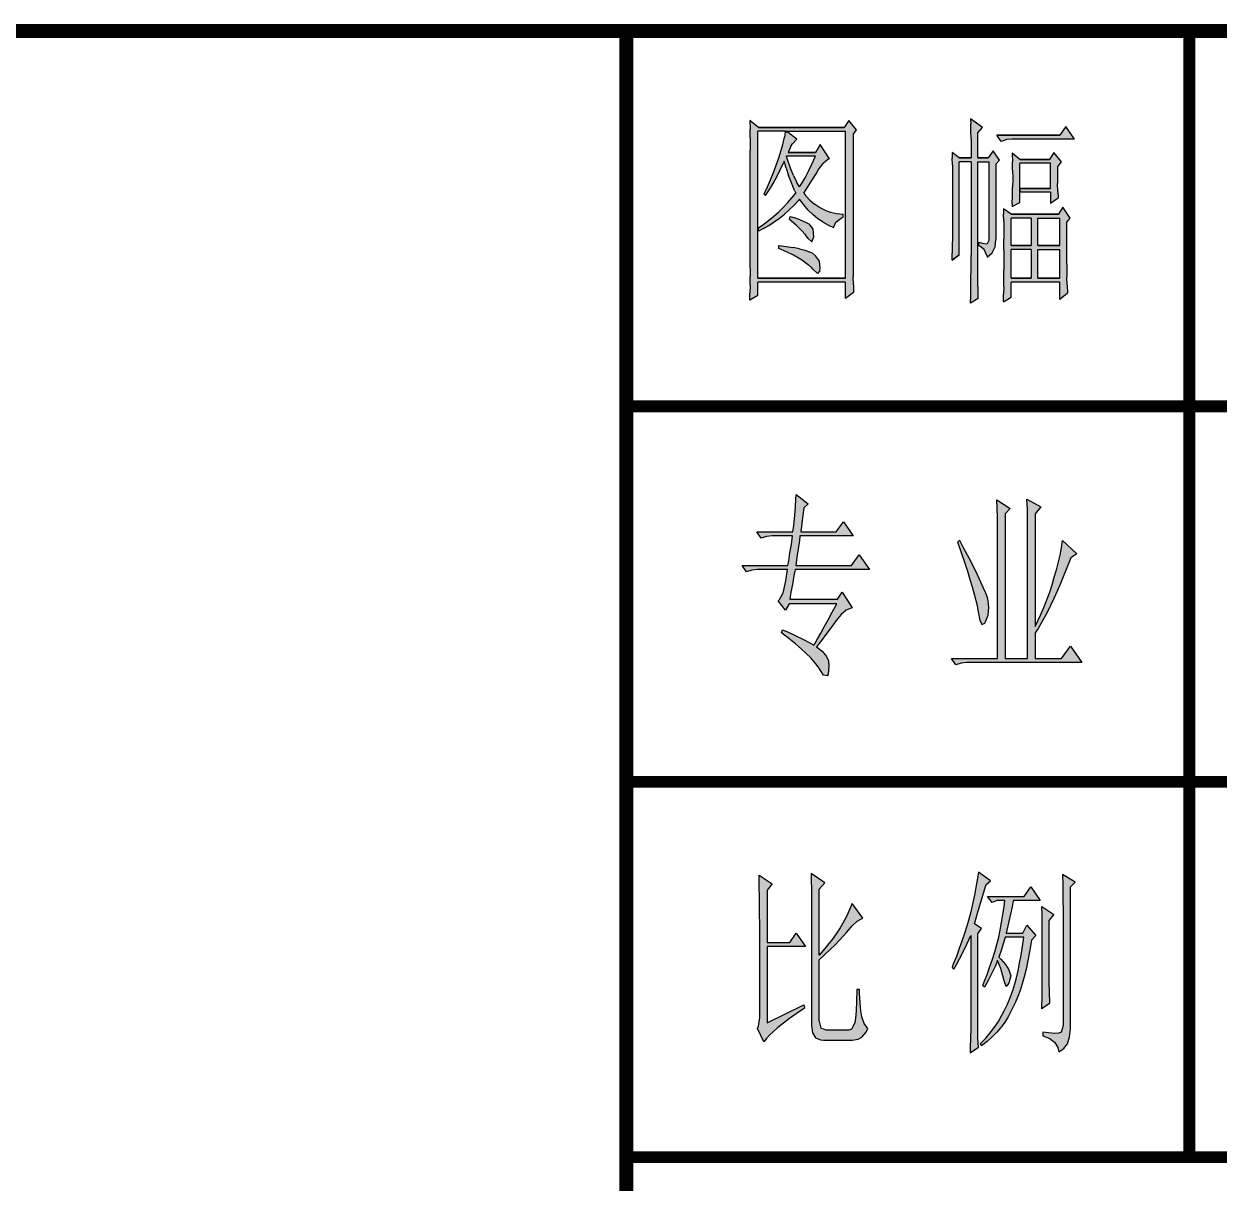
# Model space of a CAD drawing. Extents: x -324794 to 323108, y -93981 to -30906.
# Drawn here: x -239439 to -237528, y -92673 to -90820 of the extents above; entities that cross this region are included whole.
import ezdxf

# ---------------------------------------------------------------- set-up
doc = ezdxf.new("R2010")
doc.units = 0
doc.layers.get('0').update_dxf_attribs({"linetype": 'CONTINUOUS'})
doc.layers.add('1', color=7, linetype='CONTINUOUS')

msp = doc.modelspace()

# ---------------------------------------------------------------- hatches: boundary and pattern name
at = {"layer": '1'}
h = msp.add_hatch(color=2, dxfattribs=at)
h.paths.add_polyline_path([(-238112.9, -90996.7), (-238107.7, -90989.2), (-238119.9, -90974.2), (-238126.9, -90985.4), (-238264.1, -90985.4), (-238278.1, -90974.2), (-238277.7, -90988.5), (-238277.4, -91002.1), (-238277.2, -91014.8), (-238277.2, -91021.7), (-238277.2, -91210.4), (-238277.3, -91224), (-238277.5, -91237.4), (-238277.8, -91250.6), (-238278.1, -91261.6), (-238265, -91254.2), (-238265, -91232.9), (-238125.1, -91232.9), (-238125.1, -91259.2), (-238112.1, -91249.2), (-238112.5, -91236.9), (-238112.8, -91223.7), (-238112.9, -91209.7), (-238112.9, -91204.2)])
h.paths.add_polyline_path([(-238265, -90991.7), (-238221.3, -90991.7), (-238125.1, -90991.7), (-238125.1, -91226.7), (-238265, -91226.7), (-238265, -91151.7)], flags=16)
h.paths.add_polyline_path([(-238257.4, -91141.3), (-238248.2, -91134.4), (-238239.6, -91127.4), (-238231.5, -91120.2), (-238224, -91113), (-238217, -91105.6), (-238210.6, -91098), (-238204.7, -91090.4), (-238206.6, -91086.3), (-238211.6, -91074.3), (-238216.1, -91062.5), (-238219.9, -91050.7), (-238223.1, -91039.2), (-238224.2, -91042), (-238229.4, -91053.5), (-238234.9, -91064.5), (-238240.6, -91074.9), (-238246.5, -91084.8), (-238252.8, -91094.2), (-238255.4, -91091.7), (-238255.3, -91091.5), (-238249.9, -91080.4), (-238244.8, -91069.1), (-238240.1, -91057.7), (-238235.8, -91046), (-238231.7, -91034.2), (-238229.6, -91027.4), (-238225.3, -91013), (-238222.6, -91001), (-238221.4, -90992.4), (-238218.5, -90992.4), (-238203, -91004.2), (-238209.9, -91011.7), (-238211.8, -91014.5), (-238216.9, -91025.4), (-238173.2, -91025.4), (-238165.4, -91012.9), (-238150.5, -91035.5), (-238153.4, -91036.8), (-238161, -91043.1), (-238168, -91052.9), (-238171.8, -91059.5), (-238177.6, -91068.7), (-238184.1, -91079), (-238191.6, -91090.4), (-238188.3, -91094.8), (-238181.8, -91102), (-238174.6, -91108.3), (-238166.8, -91113.5), (-238158.3, -91117.7), (-238149, -91120.9), (-238139.2, -91123), (-238128.6, -91124.2), (-238128.6, -91129.2), (-238132.1, -91130.6), (-238140.5, -91136.8), (-238144.4, -91145.4), (-238152.2, -91141.9), (-238160.9, -91137.1), (-238169.1, -91131.5), (-238177, -91124.9), (-238184.6, -91117.6), (-238191.8, -91109.5), (-238198.6, -91100.4), (-238199.9, -91101.9), (-238207.3, -91109.8), (-238214.9, -91117.2), (-238222.7, -91124.2), (-238230.8, -91130.7), (-238239, -91136.6), (-238247.5, -91142.1), (-238256.1, -91147.1), (-238264.2, -91151.3), (-238264.2, -91146.1)], flags=0)
h.paths.add_polyline_path([(-238214.3, -91132.9), (-238213.4, -91127.9), (-238208.1, -91129.5), (-238197.5, -91133.1), (-238189, -91136.7), (-238182.8, -91140.4), (-238176.8, -91148.3), (-238175.8, -91160.4), (-238178.6, -91168.4), (-238184.6, -91162.9), (-238189, -91157.2), (-238195.6, -91150.1), (-238204.1, -91142)], flags=0)
h.paths.add_polyline_path([(-238231.7, -91174.2), (-238219.9, -91175.7), (-238208.5, -91177.6), (-238198.5, -91179.7), (-238190.1, -91181.9), (-238183.1, -91184.2), (-238177.6, -91186.7), (-238172.8, -91190.6), (-238166.8, -91199.5), (-238165.4, -91210.4), (-238165.8, -91214.6), (-238169.8, -91218.8), (-238177.6, -91211.7), (-238179.1, -91209.9), (-238184.2, -91205.1), (-238190.8, -91200.1), (-238198.9, -91195.1), (-238208.4, -91189.9), (-238219.3, -91184.6), (-238231.7, -91179.2)], flags=0)
h.paths.add_polyline_path([(-238198.6, -91080.4), (-238203.4, -91072.5), (-238208.2, -91062.6), (-238213, -91050.7), (-238217.9, -91036.8), (-238219.5, -91031.7), (-238173.2, -91031.7), (-238178.6, -91044.3), (-238184.1, -91055.7), (-238189.6, -91066.1), (-238195.2, -91075.5)], flags=0)
h = msp.add_hatch(color=2, dxfattribs=at)
h.paths.add_polyline_path([(-237913.6, -90994.2), (-237905.8, -90985.4), (-237925, -90971.7), (-237924.7, -90979.6), (-237924.4, -90990.4), (-237924.3, -91004.2), (-237924.1, -91020.9), (-237924.1, -91034.2), (-237943.3, -91034.2), (-237954.7, -91025.4), (-237954.5, -91034.4), (-237954.2, -91045.1), (-237954, -91057.6), (-237953.9, -91071.9), (-237953.8, -91088), (-237953.8, -91104.2), (-237953.8, -91119.8), (-237953.9, -91134.7), (-237954, -91148.7), (-237954.2, -91162.1), (-237954.3, -91174.6), (-237954.5, -91186.5), (-237954.7, -91197.6), (-237943.3, -91189.1), (-237943.3, -91040.4), (-237924.1, -91040.4), (-237924.1, -91190.4), (-237924.1, -91201.1), (-237924.3, -91212.8), (-237924.4, -91225.7), (-237924.6, -91239.8), (-237924.8, -91255), (-237925, -91266.6), (-237912.8, -91259.2), (-237913.1, -91246), (-237913.3, -91232.8), (-237913.5, -91219.5), (-237913.6, -91206), (-237913.6, -91195.4), (-237913.6, -91040.4), (-237895.3, -91040.4), (-237895.3, -91165.4), (-237898.8, -91171.6), (-237906.7, -91170.4), (-237911.9, -91169.1), (-237911.9, -91174.2), (-237903.6, -91180.5), (-237899.2, -91190.4), (-237898.8, -91192.9), (-237890.7, -91185.9), (-237886, -91176.4), (-237884.8, -91164.5), (-237884.8, -91044.2), (-237878.7, -91037.9), (-237889.2, -91022.9), (-237897.1, -91034.2), (-237913.6, -91034.2)])
h.paths.add_polyline_path([(-237772.9, -90984.2), (-237782.6, -90997.9), (-237883.1, -90997.9), (-237876, -91007.9), (-237867.3, -91005), (-237858.5, -91004.2), (-237759, -91004.2)])
h.paths.add_polyline_path([(-237846.3, -91042.9), (-237797.4, -91042.9), (-237797.4, -91082.9), (-237846.3, -91082.9), (-237846.3, -91089.2), (-237797.4, -91089.2), (-237797.4, -91106.7), (-237785.1, -91097.9), (-237785.6, -91087.8), (-237785.9, -91075.3), (-237786, -91060.3), (-237786, -91049.1), (-237779.9, -91040.4), (-237792.2, -91025.4), (-237799.1, -91036.7), (-237846.3, -91036.7), (-237858.5, -91026.6), (-237858.1, -91040.3), (-237857.8, -91053.6), (-237857.7, -91066.7), (-237857.7, -91067.9), (-237857.8, -91081), (-237858, -91094.3), (-237858.4, -91107.8), (-237858.5, -91111.7), (-237846.3, -91105.4), (-237846.3, -91089.2), (-237846.3, -91082.9)])
h.paths.add_polyline_path([(-237771.2, -91136.7), (-237765.9, -91130.4), (-237777.3, -91112.9), (-237784.3, -91124.2), (-237860.3, -91124.2), (-237872.5, -91115.4), (-237872.2, -91124.4), (-237872, -91135.5), (-237871.8, -91148.8), (-237871.7, -91164.1), (-237871.7, -91181.7), (-237871.7, -91182.9), (-237871.7, -91198.5), (-237871.7, -91213.2), (-237871.9, -91227), (-237872.1, -91239.9), (-237872.3, -91252), (-237872.5, -91263.2), (-237872.5, -91264.1), (-237860.3, -91256.7), (-237860.3, -91232.9), (-237782.6, -91232.9), (-237782.6, -91260.4), (-237770.3, -91250.4), (-237770.7, -91237.9), (-237771, -91224.6), (-237771.1, -91210.9), (-237771.2, -91204.2)])
h.paths.add_polyline_path([(-237860.3, -91130.4), (-237828, -91130.4), (-237828, -91174.2), (-237860.3, -91174.2)], flags=16)
h.paths.add_polyline_path([(-237860.3, -91180.4), (-237828, -91180.4), (-237828, -91226.7), (-237860.3, -91226.7)], flags=16)
h.paths.add_polyline_path([(-237817.5, -91130.4), (-237782.6, -91130.4), (-237782.6, -91174.2), (-237817.5, -91174.2)], flags=16)
h.paths.add_polyline_path([(-237817.5, -91180.4), (-237782.6, -91180.4), (-237782.6, -91226.7), (-237817.5, -91226.7)], flags=16)
h = msp.add_hatch(color=2, dxfattribs=at)
h.paths.add_polyline_path([(-238209.9, -91716.1), (-238207.4, -91702.2), (-238205.6, -91691.9), (-238086.4, -91691.9), (-238103.1, -91668.4), (-238115.6, -91685.8), (-238204.5, -91685.8), (-238202.7, -91672.3), (-238200.6, -91659.2), (-238198.8, -91646.4), (-238197.8, -91638.2), (-238112.7, -91638.2), (-238128.4, -91615.8), (-238139.8, -91632.1), (-238196.7, -91632.1), (-238194.9, -91618.6), (-238193.1, -91605.5), (-238191.4, -91593.4), (-238184.6, -91587), (-238203.8, -91572), (-238204.2, -91580.2), (-238204.9, -91591.2), (-238205.9, -91605.1), (-238207.7, -91621.8), (-238209.1, -91632.1), (-238266.8, -91632.1), (-238259.7, -91642.1), (-238251.1, -91639.2), (-238242.2, -91638.2), (-238209.9, -91638.2), (-238211.6, -91652.4), (-238213.8, -91665.6), (-238215.5, -91678), (-238217, -91685.8), (-238290.3, -91685.8), (-238283.1, -91695.8), (-238274.6, -91693), (-238265.7, -91691.9), (-238217.7, -91691.9), (-238220.5, -91710), (-238223, -91722.5), (-238224.8, -91729.6), (-238230.8, -91739.9), (-238232.6, -91742.1), (-238221.2, -91757), (-238215.2, -91747), (-238139.1, -91747), (-238146.2, -91760.2), (-238152.9, -91772.6), (-238159, -91783.7), (-238164.7, -91793.6), (-238169.7, -91802.9), (-238174.3, -91810.7), (-238175.7, -91813.2), (-238183.2, -91808.9), (-238191, -91804.3), (-238208.8, -91795.8), (-238218.7, -91791.1), (-238225.5, -91788.3), (-238227.3, -91793.3), (-238215.5, -91802.5), (-238205.2, -91811.1), (-238196, -91818.9), (-238187.8, -91826.4), (-238180.7, -91833.5), (-238175, -91839.9), (-238170.4, -91845.6), (-238167.9, -91849.5), (-238160.1, -91860.9), (-238154.4, -91862.3), (-238152.9, -91859.4), (-238151.5, -91847), (-238152.2, -91838.1), (-238155.4, -91831), (-238162.5, -91822.8), (-238171.4, -91815.7), (-238163.6, -91805.7), (-238156.5, -91796.1), (-238149.7, -91787.2), (-238143.7, -91778.7), (-238139.8, -91773.4), (-238132, -91763.8), (-238123.8, -91757.3), (-238115.9, -91753.8), (-238114.5, -91753.4), (-238130.2, -91728.2), (-238138, -91739.6), (-238214.1, -91739.6), (-238212.3, -91728.5)])
h.paths.add_polyline_path([(-237898.2, -91736.7), (-237900.7, -91730), (-237904.3, -91721.8), (-237908.5, -91712.2), (-237913.9, -91700.8), (-237919.9, -91688.3), (-237927.4, -91674.1), (-237935.6, -91658.8), (-237942.3, -91645.6), (-237945.9, -91648.1), (-237939.9, -91664.9), (-237934.9, -91680.5), (-237929.9, -91694.7), (-237926, -91707.9), (-237922.4, -91720), (-237919.2, -91731.4), (-237914.6, -91749.9), (-237913.5, -91757), (-237910.3, -91773), (-237906.8, -91780.1), (-237902.5, -91778), (-237901.1, -91775.8), (-237897.2, -91765.2), (-237895.7, -91752.7), (-237896.8, -91742.1)], flags=17)
h.paths.add_polyline_path([(-237821.7, -91603.3), (-237812.9, -91591.9), (-237834.9, -91579.5), (-237834.2, -91595.5), (-237834.2, -91609.4), (-237833.8, -91621.1), (-237833.8, -91834.5), (-237869.8, -91834.5), (-237869.8, -91603.3), (-237861.9, -91594.4), (-237882.9, -91580.9), (-237882.6, -91595.1), (-237882.2, -91608.7), (-237881.9, -91621.1), (-237881.9, -91834.5), (-237955.5, -91834.5), (-237948.4, -91844.5), (-237939.9, -91841.7), (-237931, -91840.9), (-237747.4, -91840.9), (-237765.5, -91814.6), (-237779.8, -91834.5), (-237821.7, -91834.5), (-237821.7, -91793.3), (-237817.1, -91786.2), (-237812.1, -91778), (-237807.2, -91769.4), (-237802.2, -91759.8), (-237797.2, -91749.5), (-237791.9, -91738.5), (-237786.5, -91726.8), (-237781.2, -91714.3), (-237775.9, -91701.1), (-237770.2, -91686.9), (-237764.8, -91673.4), (-237755.2, -91667), (-237778, -91645.6), (-237779.8, -91657.4), (-237781.9, -91669.1), (-237787.6, -91692.6), (-237791.2, -91704.3), (-237794.7, -91716.4), (-237798.6, -91728.5), (-237803.3, -91740.6), (-237808.2, -91752.7), (-237813.2, -91765.2), (-237821.7, -91783.3)])
h = msp.add_hatch(color=2, dxfattribs=at)
h.paths.add_polyline_path([(-238233, -92424), (-238224.4, -92417.2), (-238214.8, -92409.8), (-238203.8, -92402.3), (-238192.1, -92394.1), (-238190.6, -92393.4), (-238191.4, -92388.1), (-238250.1, -92416.9), (-238250.1, -92294.5), (-238188.9, -92294.5), (-238203.8, -92273.2), (-238214.1, -92288.1), (-238250.1, -92288.1), (-238250.1, -92204.5), (-238242.2, -92194.5), (-238263.2, -92180.7), (-238262.9, -92190.3), (-238262.9, -92201.3), (-238262.5, -92213.4), (-238262.5, -92242.6), (-238262.1, -92259.6), (-238262.1, -92408.3), (-238263.9, -92421.9), (-238265.7, -92425.8), (-238255.4, -92447.1), (-238251.5, -92441.8), (-238246.5, -92436.4), (-238240.4, -92430.4)])
h.paths.add_polyline_path([(-238092.1, -92431.8), (-238089.3, -92425.8), (-238095.3, -92417.9), (-238098.9, -92406.9), (-238100.6, -92397.3), (-238101.7, -92384.5), (-238102.4, -92369.2), (-238102.4, -92363.2), (-238106.7, -92363.2), (-238107.4, -92382.4), (-238108.1, -92397.3), (-238108.8, -92409.1), (-238110.3, -92416.5), (-238110.3, -92416.9), (-238115.6, -92426.8), (-238119.9, -92428.3), (-238155.8, -92428.3), (-238164, -92425.1), (-238166.8, -92414.7), (-238167.2, -92413.3), (-238167.2, -92315.9), (-238157.9, -92307.7), (-238149.4, -92299.5), (-238141.6, -92292), (-238134.4, -92284.5), (-238127.7, -92277.1), (-238123.4, -92272.1), (-238114.5, -92261.8), (-238106.3, -92254.3), (-238099.2, -92250.4), (-238097.1, -92249.3), (-238114.5, -92225.9), (-238118.1, -92234.7), (-238123.1, -92245.4), (-238129.5, -92257.2), (-238133.7, -92264.6), (-238140.1, -92274.2), (-238146.5, -92283.5), (-238153.6, -92292.4), (-238160.8, -92300.9), (-238167.2, -92308.4), (-238167.2, -92203.1), (-238158.3, -92193.1), (-238180, -92178.2), (-238180, -92189.9), (-238179.6, -92202.4), (-238179.3, -92215.9), (-238179.3, -92420.8), (-238177.8, -92432.5), (-238172.9, -92440.4), (-238165, -92443.9), (-238160.1, -92444.6), (-238114.5, -92444.6), (-238104.9, -92442.9), (-238098.9, -92439.6)])
h.paths.add_polyline_path([(-237913.5, -92415.1), (-237913.5, -92274.6), (-237907.5, -92265.7), (-237918.9, -92258.2), (-237916.7, -92251.1), (-237913.9, -92241.5), (-237910.3, -92229.4), (-237906.1, -92214.5), (-237900.7, -92197.4), (-237900.4, -92195.6), (-237893.3, -92189.6), (-237912.5, -92175.7), (-237913.9, -92185.7), (-237916, -92197), (-237918.2, -92209.8), (-237921.4, -92224.1), (-237924.9, -92239.4), (-237927.8, -92250.8), (-237931.3, -92262.1), (-237934.9, -92273.9), (-237938.8, -92286), (-237943.1, -92298.1), (-237947.7, -92310.5), (-237952.7, -92323), (-237954.4, -92328.3), (-237951.9, -92330.8), (-237947.3, -92323.3), (-237942.7, -92314.4), (-237937, -92303.4), (-237931.3, -92291), (-237924.9, -92277.1), (-237924.9, -92426.5), (-237925.3, -92440.7), (-237925.6, -92457.1), (-237925.6, -92464.6), (-237912.5, -92455.7), (-237913.2, -92441.4), (-237913.2, -92427.9)])
h.paths.add_polyline_path([(-237856.8, -92220.9), (-237813.9, -92220.9), (-237828.5, -92199.5), (-237839.2, -92214.5), (-237897.9, -92214.5), (-237890.8, -92224.4), (-237882.9, -92220.9), (-237870.5, -92220.9), (-237871.6, -92231.2), (-237873.3, -92243.3), (-237875.5, -92256.4), (-237878.3, -92271), (-237880.1, -92279.6), (-237886.5, -92303), (-237890.1, -92315.1), (-237894.3, -92326.9), (-237898.6, -92339.3), (-237903.2, -92351.4), (-237905.7, -92357.1), (-237902.9, -92359.6), (-237896.5, -92348.2), (-237891.1, -92337.2), (-237885.8, -92326.5), (-237881.9, -92316.9), (-237876.9, -92329.7), (-237873.3, -92341.5), (-237871.6, -92349.6), (-237868, -92358.5), (-237863.7, -92353.2), (-237860.9, -92341.5), (-237863.7, -92331.9), (-237869.1, -92323.7), (-237876.9, -92315.1), (-237880.1, -92311.9), (-237876.2, -92300.9), (-237872.6, -92288.8), (-237869.8, -92279.6), (-237839.9, -92279.6), (-237842, -92294.5), (-237844.2, -92308.4), (-237846.7, -92321.5), (-237849.1, -92333.6), (-237851.6, -92345), (-237853.1, -92350.7), (-237857, -92363.2), (-237861.2, -92375.3), (-237866.2, -92386.6), (-237871.2, -92397.3), (-237875.1, -92404.4), (-237880.4, -92414.4), (-237886.8, -92423.6), (-237893.6, -92432.5), (-237900.7, -92441.1), (-237909.3, -92449.6), (-237907.5, -92453.2), (-237898.6, -92446.4), (-237890.8, -92439.3), (-237883.3, -92431.5), (-237876.5, -92424), (-237875.8, -92423.3), (-237870.5, -92415.8), (-237865.1, -92406.9), (-237859.5, -92396.2), (-237853.4, -92383.4), (-237849.5, -92374.5), (-237845.9, -92364.9), (-237842.7, -92354.6), (-237839.5, -92343.2), (-237836.3, -92330.8), (-237833.5, -92317.3), (-237831, -92303), (-237828.2, -92287.8), (-237827.8, -92284.5), (-237820.7, -92277.1), (-237834.9, -92260.7), (-237841.7, -92273.2), (-237868, -92273.2), (-237864.4, -92256.8), (-237861.2, -92242.9), (-237858.7, -92231.2)])
h.paths.add_polyline_path([(-237799.7, -92253.2), (-237791.9, -92243.3), (-237811.1, -92230.8), (-237810.7, -92243.3), (-237810.4, -92256.4), (-237810.4, -92359.3), (-237810.7, -92374.2), (-237811.1, -92392), (-237811.1, -92394.5), (-237799, -92385.6), (-237799.3, -92367.4), (-237799.7, -92352.5)])
h.paths.add_polyline_path([(-237765.5, -92199.5), (-237757.7, -92192.1), (-237778, -92179.6), (-237777.6, -92195.6), (-237777.3, -92209.8), (-237777.3, -92222.7), (-237776.9, -92233.7), (-237776.9, -92420.8), (-237780.1, -92431.8), (-237784, -92433.2), (-237790.8, -92433.6), (-237800.4, -92432.9), (-237809.3, -92431.8), (-237809.3, -92437.2), (-237798.6, -92441.8), (-237790.4, -92448.2), (-237785.8, -92456), (-237784, -92463.1), (-237776.2, -92457.8), (-237770.2, -92450), (-237767, -92439.3), (-237765.5, -92426.1)])

# ---------------------------------------------------------------- linework, layer by layer
at = {"color": 2}
for p, q in [((-238264.1, -90985.4), (-238278.1, -90974.2)), ((-238278.1, -90974.2), (-238277.7, -90988.5)), ((-238119.9, -90974.2), (-238126.9, -90985.4)), ((-238107.7, -90989.2), (-238119.9, -90974.2)), ((-237905.8, -90985.4), (-237925, -90971.7)), ((-237925, -90971.7), (-237924.7, -90979.6)), ((-238277.4, -91002.1), (-238277.7, -90988.5)), ((-238265, -91151.7), (-238265, -90991.7)), ((-238221.3, -90991.7), (-238265, -90991.7)), ((-238126.9, -90985.4), (-238264.1, -90985.4)), ((-238126.9, -90985.4), (-238264.1, -90985.4)), ((-238264.1, -90985.4), (-238126.9, -90985.4)), ((-238264.1, -90985.4), (-238264.1, -90985.4)), ((-238221.4, -90992.4), (-238222.6, -91001)), ((-238221.4, -90992.4), (-238218.5, -90992.4)), ((-238221.3, -90991.7), (-238125.1, -90991.7)), ((-238203, -91004.2), (-238218.5, -90992.4)), ((-238125.1, -91226.7), (-238125.1, -90991.7)), ((-238112.9, -90996.7), (-238107.7, -90989.2)), ((-237924.4, -90990.4), (-237924.7, -90979.6)), ((-237924.3, -91004.2), (-237924.4, -90990.4)), ((-237913.6, -90994.2), (-237905.8, -90985.4)), ((-237772.9, -90984.2), (-237782.6, -90997.9)), ((-237759, -91004.2), (-237772.9, -90984.2)), ((-238277.4, -91002.1), (-238277.2, -91014.8)), ((-238225.3, -91013), (-238222.6, -91001)), ((-238211.8, -91014.5), (-238209.9, -91011.7)), ((-238203, -91004.2), (-238209.9, -91011.7)), ((-238112.9, -90996.7), (-238112.9, -91204.2)), ((-237924.3, -91004.2), (-237924.1, -91020.9)), ((-237913.6, -91034.2), (-237913.6, -90994.2)), ((-237876, -91007.9), (-237883.1, -90997.9)), ((-237782.6, -90997.9), (-237883.1, -90997.9)), ((-237782.6, -90997.9), (-237883.1, -90997.9)), ((-237883.1, -90997.9), (-237782.6, -90997.9)), ((-237883.1, -90997.9), (-237883.1, -90997.9)), ((-237867.3, -91005), (-237876, -91007.9)), ((-237858.5, -91004.2), (-237867.3, -91005)), ((-237759, -91004.2), (-237858.5, -91004.2)), ((-238277.2, -91014.8), (-238277.2, -91021.7)), ((-238277.2, -91210.4), (-238277.2, -91021.7)), ((-238231.7, -91034.2), (-238229.6, -91027.4)), ((-238229.6, -91027.4), (-238225.3, -91013)), ((-238173.2, -91031.7), (-238219.5, -91031.7)), ((-238217.9, -91036.8), (-238219.5, -91031.7)), ((-238211.8, -91014.5), (-238216.9, -91025.4)), ((-238173.2, -91025.4), (-238216.9, -91025.4)), ((-238173.2, -91025.4), (-238216.9, -91025.4)), ((-238216.9, -91025.4), (-238173.2, -91025.4)), ((-238216.9, -91025.4), (-238216.9, -91025.4)), ((-238178.6, -91044.3), (-238173.2, -91031.7)), ((-238165.4, -91012.9), (-238173.2, -91025.4)), ((-238150.5, -91035.5), (-238165.4, -91012.9)), ((-237954.7, -91025.4), (-237954.5, -91034.4)), ((-237943.3, -91034.2), (-237954.7, -91025.4)), ((-237924.1, -91020.9), (-237924.1, -91034.2)), ((-237889.2, -91022.9), (-237897.1, -91034.2)), ((-237878.7, -91037.9), (-237889.2, -91022.9)), ((-237858.5, -91026.6), (-237858.1, -91040.3)), ((-237846.3, -91036.7), (-237858.5, -91026.6)), ((-237792.2, -91025.4), (-237799.1, -91036.7)), ((-237779.9, -91040.4), (-237792.2, -91025.4)), ((-238240.1, -91057.7), (-238235.8, -91046)), ((-238235.8, -91046), (-238231.7, -91034.2)), ((-238229.4, -91053.5), (-238224.2, -91042)), ((-238223.1, -91039.2), (-238224.2, -91042)), ((-238219.9, -91050.7), (-238223.1, -91039.2)), ((-238219.9, -91050.7), (-238216.1, -91062.5)), ((-238213, -91050.7), (-238217.9, -91036.8)), ((-238208.2, -91062.6), (-238213, -91050.7)), ((-238184.1, -91055.7), (-238178.6, -91044.3)), ((-238168, -91052.9), (-238161, -91043.1)), ((-238153.4, -91036.8), (-238161, -91043.1)), ((-238150.5, -91035.5), (-238153.4, -91036.8)), ((-237954.2, -91045.1), (-237954.5, -91034.4)), ((-237954.2, -91045.1), (-237954, -91057.6)), ((-237924.1, -91034.2), (-237943.3, -91034.2)), ((-237924.1, -91034.2), (-237943.3, -91034.2)), ((-237943.3, -91034.2), (-237924.1, -91034.2)), ((-237943.3, -91034.2), (-237943.3, -91034.2)), ((-237924.1, -91040.4), (-237943.3, -91040.4)), ((-237943.3, -91189.1), (-237943.3, -91040.4)), ((-237924.1, -91040.4), (-237924.1, -91190.4)), ((-237913.6, -91034.2), (-237897.1, -91034.2)), ((-237897.1, -91034.2), (-237913.6, -91034.2)), ((-237897.1, -91034.2), (-237913.6, -91034.2)), ((-237913.6, -91195.4), (-237913.6, -91040.4)), ((-237913.6, -91040.4), (-237895.3, -91040.4)), ((-237895.3, -91165.4), (-237895.3, -91040.4)), ((-237884.8, -91044.2), (-237878.7, -91037.9)), ((-237884.8, -91044.2), (-237884.8, -91164.2)), ((-237857.8, -91053.6), (-237858.1, -91040.3)), ((-237799.1, -91036.7), (-237846.3, -91036.7)), ((-237799.1, -91036.7), (-237846.3, -91036.7)), ((-237846.3, -91036.7), (-237799.1, -91036.7)), ((-237846.3, -91036.7), (-237846.3, -91036.7)), ((-237797.4, -91042.9), (-237846.3, -91042.9)), ((-237846.3, -91082.9), (-237846.3, -91042.9)), ((-237797.4, -91082.9), (-237797.4, -91042.9)), ((-237786, -91049.1), (-237779.9, -91040.4)), ((-237786, -91049.1), (-237786, -91060.3)), ((-238249.9, -91080.4), (-238244.8, -91069.1)), ((-238244.8, -91069.1), (-238240.1, -91057.7)), ((-238240.6, -91074.9), (-238234.9, -91064.5)), ((-238234.9, -91064.5), (-238229.4, -91053.5)), ((-238211.6, -91074.3), (-238216.1, -91062.5)), ((-238208.2, -91062.6), (-238203.4, -91072.5)), ((-238195.2, -91075.5), (-238189.6, -91066.1)), ((-238189.6, -91066.1), (-238184.1, -91055.7)), ((-238184.1, -91079), (-238177.6, -91068.7)), ((-238177.6, -91068.7), (-238171.8, -91059.5)), ((-238171.8, -91059.5), (-238168, -91052.9)), ((-237954, -91057.6), (-237953.9, -91071.9)), ((-237857.8, -91053.6), (-237857.7, -91066.7)), ((-237857.7, -91067.9), (-237857.8, -91081)), ((-237857.7, -91066.7), (-237857.7, -91067.9)), ((-237786, -91060.3), (-237785.9, -91075.3)), ((-238255.3, -91091.5), (-238249.9, -91080.4)), ((-238252.8, -91094.2), (-238246.5, -91084.8)), ((-238246.5, -91084.8), (-238240.6, -91074.9)), ((-238206.6, -91086.3), (-238211.6, -91074.3)), ((-238206.6, -91086.3), (-238204.7, -91090.4)), ((-238198.6, -91080.4), (-238203.4, -91072.5)), ((-238198.6, -91080.4), (-238195.2, -91075.5)), ((-238191.6, -91090.4), (-238184.1, -91079)), ((-237953.9, -91071.9), (-237953.8, -91088)), ((-237953.8, -91088), (-237953.8, -91104.2)), ((-237858, -91094.3), (-237857.8, -91081)), ((-237846.3, -91082.9), (-237846.3, -91089.2)), ((-237846.3, -91089.2), (-237846.3, -91082.9)), ((-237797.4, -91082.9), (-237846.3, -91082.9)), ((-237797.4, -91082.9), (-237846.3, -91082.9)), ((-237846.3, -91082.9), (-237797.4, -91082.9)), ((-237846.3, -91082.9), (-237846.3, -91082.9)), ((-237785.6, -91087.8), (-237785.9, -91075.3)), ((-237785.6, -91087.8), (-237785.1, -91097.9)), ((-238255.3, -91091.5), (-238255.4, -91091.7)), ((-238255.4, -91091.7), (-238252.8, -91094.2)), ((-238224, -91113), (-238217, -91105.6)), ((-238217, -91105.6), (-238210.6, -91098)), ((-238210.6, -91098), (-238204.7, -91090.4)), ((-238207.3, -91109.8), (-238199.9, -91101.9)), ((-238198.6, -91100.4), (-238199.9, -91101.9)), ((-238191.8, -91109.5), (-238198.6, -91100.4)), ((-238191.6, -91090.4), (-238188.3, -91094.8)), ((-238181.8, -91102), (-238188.3, -91094.8)), ((-238181.8, -91102), (-238174.6, -91108.3)), ((-237953.8, -91104.2), (-237953.8, -91119.8)), ((-237858.5, -91111.7), (-237846.3, -91105.4)), ((-237858.4, -91107.8), (-237858.5, -91111.7)), ((-237858.4, -91107.8), (-237858, -91094.3)), ((-237797.4, -91089.2), (-237846.3, -91089.2)), ((-237846.3, -91105.4), (-237846.3, -91089.2)), ((-237797.4, -91089.2), (-237797.4, -91106.7)), ((-237797.4, -91106.7), (-237785.1, -91097.9)), ((-238239.6, -91127.4), (-238231.5, -91120.2)), ((-238231.5, -91120.2), (-238224, -91113)), ((-238230.8, -91130.7), (-238222.7, -91124.2)), ((-238222.7, -91124.2), (-238214.9, -91117.2)), ((-238214.9, -91117.2), (-238207.3, -91109.8)), ((-238184.6, -91117.6), (-238191.8, -91109.5)), ((-238177, -91124.9), (-238184.6, -91117.6)), ((-238169.1, -91131.5), (-238177, -91124.9)), ((-238166.8, -91113.5), (-238174.6, -91108.3)), ((-238158.3, -91117.7), (-238166.8, -91113.5)), ((-238158.3, -91117.7), (-238149, -91120.9)), ((-238149, -91120.9), (-238139.2, -91123)), ((-238139.2, -91123), (-238128.6, -91124.2)), ((-238128.6, -91129.2), (-238128.6, -91124.2)), ((-237953.8, -91119.8), (-237953.9, -91134.7)), ((-237872.5, -91115.4), (-237872.2, -91124.4)), ((-237860.3, -91124.2), (-237872.5, -91115.4)), ((-237872, -91135.5), (-237872.2, -91124.4)), ((-237784.3, -91124.2), (-237860.3, -91124.2)), ((-237784.3, -91124.2), (-237860.3, -91124.2)), ((-237860.3, -91124.2), (-237784.3, -91124.2)), ((-237860.3, -91124.2), (-237860.3, -91124.2)), ((-237777.3, -91112.9), (-237784.3, -91124.2)), ((-237765.9, -91130.4), (-237777.3, -91112.9)), ((-238264.2, -91146.1), (-238257.4, -91141.3)), ((-238264.2, -91151.3), (-238264.2, -91146.1)), ((-238257.4, -91141.3), (-238248.2, -91134.4)), ((-238256.1, -91147.1), (-238247.5, -91142.1)), ((-238248.2, -91134.4), (-238239.6, -91127.4)), ((-238247.5, -91142.1), (-238239, -91136.6)), ((-238239, -91136.6), (-238230.8, -91130.7)), ((-238214.3, -91132.9), (-238213.4, -91127.9)), ((-238204.1, -91142), (-238214.3, -91132.9)), ((-238213.4, -91127.9), (-238208.1, -91129.5)), ((-238197.5, -91133.1), (-238208.1, -91129.5)), ((-238195.6, -91150.1), (-238204.1, -91142)), ((-238197.5, -91133.1), (-238189, -91136.7)), ((-238189, -91136.7), (-238182.8, -91140.4)), ((-238176.8, -91148.3), (-238182.8, -91140.4)), ((-238160.9, -91137.1), (-238169.1, -91131.5)), ((-238160.9, -91137.1), (-238152.2, -91141.9)), ((-238152.2, -91141.9), (-238144.4, -91145.4)), ((-238144.4, -91145.4), (-238140.5, -91136.8)), ((-238140.5, -91136.8), (-238132.1, -91130.6)), ((-238128.6, -91129.2), (-238132.1, -91130.6)), ((-237953.9, -91134.7), (-237954, -91148.7)), ((-237872, -91135.5), (-237871.8, -91148.8)), ((-237828, -91130.4), (-237860.3, -91130.4)), ((-237860.3, -91174.2), (-237860.3, -91130.4)), ((-237828, -91130.4), (-237828, -91174.2)), ((-237817.5, -91130.4), (-237782.6, -91130.4)), ((-237817.5, -91174.2), (-237817.5, -91130.4)), ((-237782.6, -91174.2), (-237782.6, -91130.4)), ((-237771.2, -91136.7), (-237765.9, -91130.4)), ((-237771.2, -91204.2), (-237771.2, -91136.7)), ((-238265, -91226.7), (-238265, -91151.7)), ((-238256.1, -91147.1), (-238264.2, -91151.3)), ((-238195.6, -91150.1), (-238189, -91157.2)), ((-238184.6, -91162.9), (-238189, -91157.2)), ((-238184.6, -91162.9), (-238178.6, -91168.4)), ((-238178.6, -91168.4), (-238175.8, -91160.4)), ((-238175.8, -91160.4), (-238176.8, -91148.3)), ((-237954.2, -91162.1), (-237954.3, -91174.6)), ((-237954, -91148.7), (-237954.2, -91162.1)), ((-237895.3, -91165.4), (-237898.8, -91171.6)), ((-237886, -91176.4), (-237884.8, -91164.5)), ((-237884.8, -91164.2), (-237884.8, -91164.5)), ((-237871.8, -91148.8), (-237871.7, -91164.1)), ((-237871.7, -91181.7), (-237871.7, -91164.1)), ((-238231.7, -91179.2), (-238231.7, -91174.2)), ((-238231.7, -91174.2), (-238219.9, -91175.7)), ((-238219.3, -91184.6), (-238231.7, -91179.2)), ((-238219.9, -91175.7), (-238208.5, -91177.6)), ((-238208.4, -91189.9), (-238219.3, -91184.6)), ((-238198.5, -91179.7), (-238208.5, -91177.6)), ((-238198.5, -91179.7), (-238190.1, -91181.9)), ((-238190.1, -91181.9), (-238183.1, -91184.2)), ((-238177.6, -91186.7), (-238183.1, -91184.2)), ((-237954.3, -91174.6), (-237954.5, -91186.5)), ((-237911.9, -91174.2), (-237911.9, -91169.1)), ((-237911.9, -91169.1), (-237906.7, -91170.4)), ((-237903.6, -91180.5), (-237911.9, -91174.2)), ((-237906.7, -91170.4), (-237898.8, -91171.6)), ((-237899.2, -91190.4), (-237903.6, -91180.5)), ((-237890.7, -91185.9), (-237886, -91176.4)), ((-237871.7, -91181.7), (-237871.7, -91182.9)), ((-237871.7, -91182.9), (-237871.7, -91198.5)), ((-237828, -91174.2), (-237860.3, -91174.2)), ((-237828, -91174.2), (-237860.3, -91174.2)), ((-237860.3, -91174.2), (-237828, -91174.2)), ((-237860.3, -91174.2), (-237860.3, -91174.2)), ((-237860.3, -91226.7), (-237860.3, -91180.4)), ((-237828, -91180.4), (-237860.3, -91180.4)), ((-237828, -91180.4), (-237828, -91226.7)), ((-237817.5, -91174.2), (-237782.6, -91174.2)), ((-237782.6, -91174.2), (-237817.5, -91174.2)), ((-237782.6, -91174.2), (-237817.5, -91174.2)), ((-237817.5, -91226.7), (-237817.5, -91180.4)), ((-237817.5, -91180.4), (-237782.6, -91180.4)), ((-237782.6, -91226.7), (-237782.6, -91180.4)), ((-238198.9, -91195.1), (-238208.4, -91189.9)), ((-238190.8, -91200.1), (-238198.9, -91195.1)), ((-238190.8, -91200.1), (-238184.2, -91205.1)), ((-238172.8, -91190.6), (-238177.6, -91186.7)), ((-238166.8, -91199.5), (-238172.8, -91190.6)), ((-238165.4, -91210.4), (-238166.8, -91199.5)), ((-237954.7, -91197.6), (-237954.5, -91186.5)), ((-237943.3, -91189.1), (-237954.7, -91197.6)), ((-237954.7, -91197.9), (-237943.3, -91189.1)), ((-237943.3, -91189.1), (-237954.7, -91197.6)), ((-237954.7, -91197.6), (-237954.7, -91197.9)), ((-237924.3, -91212.8), (-237924.1, -91201.1)), ((-237924.1, -91201.1), (-237924.1, -91190.4)), ((-237913.6, -91206), (-237913.6, -91195.4)), ((-237899.2, -91190.4), (-237898.8, -91192.9)), ((-237898.8, -91192.9), (-237890.7, -91185.9)), ((-237871.7, -91198.5), (-237871.7, -91213.2)), ((-238277.2, -91210.4), (-238277.3, -91224)), ((-238184.2, -91205.1), (-238179.1, -91209.9)), ((-238177.6, -91211.7), (-238179.1, -91209.9)), ((-238169.8, -91218.8), (-238177.6, -91211.7)), ((-238165.8, -91214.6), (-238169.8, -91218.8)), ((-238165.8, -91214.6), (-238165.4, -91210.4)), ((-238112.9, -91204.2), (-238112.9, -91209.7)), ((-238112.9, -91209.7), (-238112.8, -91223.7)), ((-237924.4, -91225.7), (-237924.3, -91212.8)), ((-237913.5, -91219.5), (-237913.6, -91206)), ((-237913.3, -91232.8), (-237913.5, -91219.5)), ((-237871.9, -91227), (-237871.7, -91213.2)), ((-237771.2, -91204.2), (-237771.1, -91210.9)), ((-237771.1, -91210.9), (-237771, -91224.6)), ((-238277.5, -91237.4), (-238277.8, -91250.6)), ((-238277.5, -91237.4), (-238277.3, -91224)), ((-238125.1, -91226.7), (-238265, -91226.7)), ((-238125.1, -91226.7), (-238265, -91226.7)), ((-238265, -91226.7), (-238125.1, -91226.7)), ((-238265, -91226.7), (-238265, -91226.7)), ((-238125.1, -91232.9), (-238265, -91232.9)), ((-238265, -91254.2), (-238265, -91232.9)), ((-238125.1, -91259.2), (-238125.1, -91232.9)), ((-238112.5, -91236.9), (-238112.8, -91223.7)), ((-238112.5, -91236.9), (-238112.1, -91249.2)), ((-237924.8, -91255), (-237924.6, -91239.8)), ((-237924.6, -91239.8), (-237924.4, -91225.7)), ((-237913.1, -91246), (-237913.3, -91232.8)), ((-237872.1, -91239.9), (-237872.3, -91252)), ((-237872.1, -91239.9), (-237871.9, -91227)), ((-237828, -91226.7), (-237860.3, -91226.7)), ((-237828, -91226.7), (-237860.3, -91226.7)), ((-237860.3, -91226.7), (-237828, -91226.7)), ((-237860.3, -91226.7), (-237860.3, -91226.7)), ((-237782.6, -91232.9), (-237860.3, -91232.9)), ((-237860.3, -91256.7), (-237860.3, -91232.9)), ((-237817.5, -91226.7), (-237782.6, -91226.7)), ((-237782.6, -91226.7), (-237817.5, -91226.7)), ((-237782.6, -91226.7), (-237817.5, -91226.7)), ((-237782.6, -91260.4), (-237782.6, -91232.9)), ((-237770.7, -91237.9), (-237771, -91224.6)), ((-237770.7, -91237.9), (-237770.3, -91250.4)), ((-238278.1, -91261.6), (-238277.8, -91250.6)), ((-238265, -91254.2), (-238278.1, -91261.6)), ((-238112.1, -91249.2), (-238125.1, -91259.2)), ((-237925, -91266.6), (-237924.8, -91255)), ((-237912.8, -91259.2), (-237925, -91266.6)), ((-237912.8, -91259.2), (-237913.1, -91246)), ((-237872.5, -91263.2), (-237872.3, -91252)), ((-237872.5, -91264.1), (-237860.3, -91256.7)), ((-237770.3, -91250.4), (-237782.6, -91260.4)), ((-237872.5, -91263.2), (-237872.5, -91264.1))]:
    msp.add_line(p, q, dxfattribs=at)
at = {"layer": '1', "color": 2}
for points, const_width in [([(-245225.3, -90831.3), (-236375.3, -90831.3)], 22.5), ([(-238475.3, -90831.3), (-238475.3, -93231.3)], 22.5), ([(-237575.3, -90831.3), (-237575.3, -92631.3)], 18.7), ([(-236375.3, -91431.3), (-238475.3, -91431.3)], 18.7), ([(-236375.3, -92031.3), (-238475.3, -92031.3)], 18.7), ([(-236375.3, -92631.3), (-238475.3, -92631.3)], 18.7)]:
    msp.add_lwpolyline(points, dxfattribs=dict(at, const_width=const_width))
for points in [[(-238152.2, -91838.1), (-238151.5, -91847), (-238152.9, -91859.4), (-238154.4, -91862.3), (-238160.1, -91860.9), (-238167.9, -91849.5), (-238170.4, -91845.6), (-238175, -91839.9), (-238180.7, -91833.5), (-238187.8, -91826.4), (-238196, -91818.9), (-238205.2, -91811.1), (-238215.5, -91802.5), (-238227.3, -91793.3), (-238225.5, -91788.3), (-238218.7, -91791.1), (-238208.8, -91795.8), (-238191, -91804.3), (-238183.2, -91808.9), (-238175.7, -91813.2), (-238174.3, -91810.7), (-238169.7, -91802.9), (-238164.7, -91793.6), (-238159, -91783.7), (-238152.9, -91772.6), (-238146.2, -91760.2), (-238139.1, -91747), (-238215.2, -91747), (-238221.2, -91757), (-238232.6, -91742.1), (-238230.8, -91739.9), (-238224.8, -91729.6), (-238223, -91722.5), (-238220.5, -91710), (-238217.7, -91691.9), (-238265.7, -91691.9), (-238274.6, -91693), (-238283.1, -91695.8), (-238290.3, -91685.8), (-238217, -91685.8), (-238215.5, -91678), (-238213.8, -91665.6), (-238211.6, -91652.4), (-238209.9, -91638.2), (-238242.2, -91638.2), (-238251.1, -91639.2), (-238259.7, -91642.1), (-238266.8, -91632.1), (-238209.1, -91632.1), (-238207.7, -91621.8), (-238205.9, -91605.1), (-238204.9, -91591.2), (-238204.2, -91580.2), (-238203.8, -91572), (-238184.6, -91587), (-238191.4, -91593.4), (-238193.1, -91605.5), (-238194.9, -91618.6), (-238196.7, -91632.1), (-238139.8, -91632.1), (-238128.4, -91615.8), (-238112.7, -91638.2), (-238197.8, -91638.2), (-238198.8, -91646.4), (-238200.6, -91659.2), (-238202.7, -91672.3), (-238204.5, -91685.8), (-238115.6, -91685.8), (-238103.1, -91668.4), (-238086.4, -91691.9), (-238205.6, -91691.9), (-238207.4, -91702.2), (-238209.9, -91716.1), (-238212.3, -91728.5), (-238214.1, -91739.6), (-238138, -91739.6), (-238130.2, -91728.2), (-238114.5, -91753.4), (-238115.9, -91753.8), (-238123.8, -91757.3), (-238132, -91763.8), (-238139.8, -91773.4), (-238143.7, -91778.7), (-238149.7, -91787.2), (-238156.5, -91796.1), (-238163.6, -91805.7), (-238171.4, -91815.7), (-238162.5, -91822.8), (-238155.4, -91831)], [(-237821.7, -91834.5), (-237779.8, -91834.5), (-237765.5, -91814.6), (-237747.4, -91840.9), (-237931, -91840.9), (-237939.9, -91841.7), (-237948.4, -91844.5), (-237955.5, -91834.5), (-237881.9, -91834.5), (-237881.9, -91621.1), (-237882.2, -91608.7), (-237882.6, -91595.1), (-237882.9, -91580.9), (-237861.9, -91594.4), (-237869.8, -91603.3), (-237869.8, -91834.5), (-237833.8, -91834.5), (-237833.8, -91621.1), (-237834.2, -91609.4), (-237834.2, -91595.5), (-237834.9, -91579.5), (-237812.9, -91591.9), (-237821.7, -91603.3), (-237821.7, -91783.3), (-237813.2, -91765.2), (-237808.2, -91752.7), (-237803.3, -91740.6), (-237798.6, -91728.5), (-237794.7, -91716.4), (-237791.2, -91704.3), (-237787.6, -91692.6), (-237781.9, -91669.1), (-237779.8, -91657.4), (-237778, -91645.6), (-237755.2, -91667), (-237764.8, -91673.4), (-237770.2, -91686.9), (-237775.9, -91701.1), (-237781.2, -91714.3), (-237786.5, -91726.8), (-237791.9, -91738.5), (-237797.2, -91749.5), (-237802.2, -91759.8), (-237807.2, -91769.4), (-237812.1, -91778), (-237817.1, -91786.2), (-237821.7, -91793.3)], [(-237901.1, -91775.8), (-237897.2, -91765.2), (-237895.7, -91752.7), (-237896.8, -91742.1), (-237898.2, -91736.7), (-237900.7, -91730), (-237904.3, -91721.8), (-237908.5, -91712.2), (-237913.9, -91700.8), (-237919.9, -91688.3), (-237927.4, -91674.1), (-237935.6, -91658.8), (-237942.3, -91645.6), (-237945.9, -91648.1), (-237939.9, -91664.9), (-237934.9, -91680.5), (-237929.9, -91694.7), (-237926, -91707.9), (-237922.4, -91720), (-237919.2, -91731.4), (-237914.6, -91749.9), (-237913.5, -91757), (-237910.3, -91773), (-237906.8, -91780.1), (-237902.5, -91778)], [(-238155.8, -92428.3), (-238164, -92425.1), (-238166.8, -92414.7), (-238167.2, -92413.3), (-238167.2, -92315.9), (-238157.9, -92307.7), (-238149.4, -92299.5), (-238141.6, -92292), (-238134.4, -92284.5), (-238127.7, -92277.1), (-238123.4, -92272.1), (-238114.5, -92261.8), (-238106.3, -92254.3), (-238099.2, -92250.4), (-238097.1, -92249.3), (-238114.5, -92225.9), (-238118.1, -92234.7), (-238123.1, -92245.4), (-238129.5, -92257.2), (-238133.7, -92264.6), (-238140.1, -92274.2), (-238146.5, -92283.5), (-238153.6, -92292.4), (-238160.8, -92300.9), (-238167.2, -92308.4), (-238167.2, -92203.1), (-238158.3, -92193.1), (-238180, -92178.2), (-238180, -92189.9), (-238179.6, -92202.4), (-238179.3, -92215.9), (-238179.3, -92420.8), (-238177.8, -92432.5), (-238172.9, -92440.4), (-238165, -92443.9), (-238160.1, -92444.6), (-238114.5, -92444.6), (-238104.9, -92442.9), (-238098.9, -92439.6), (-238092.1, -92431.8), (-238089.3, -92425.8), (-238095.3, -92417.9), (-238098.9, -92406.9), (-238100.6, -92397.3), (-238101.7, -92384.5), (-238102.4, -92369.2), (-238102.4, -92363.2), (-238106.7, -92363.2), (-238107.4, -92382.4), (-238108.1, -92397.3), (-238108.8, -92409.1), (-238110.3, -92416.5), (-238110.3, -92416.9), (-238115.6, -92426.8), (-238119.9, -92428.3)], [(-237937, -92303.4), (-237931.3, -92291), (-237924.9, -92277.1), (-237924.9, -92426.5), (-237925.3, -92440.7), (-237925.6, -92457.1), (-237925.6, -92464.6), (-237912.5, -92455.7), (-237913.2, -92441.4), (-237913.2, -92427.9), (-237913.5, -92415.1), (-237913.5, -92274.6), (-237907.5, -92265.7), (-237918.9, -92258.2), (-237916.7, -92251.1), (-237913.9, -92241.5), (-237910.3, -92229.4), (-237906.1, -92214.5), (-237900.7, -92197.4), (-237900.4, -92195.6), (-237893.3, -92189.6), (-237912.5, -92175.7), (-237913.9, -92185.7), (-237916, -92197), (-237918.2, -92209.8), (-237921.4, -92224.1), (-237924.9, -92239.4), (-237927.8, -92250.8), (-237931.3, -92262.1), (-237934.9, -92273.9), (-237938.8, -92286), (-237943.1, -92298.1), (-237947.7, -92310.5), (-237952.7, -92323), (-237954.4, -92328.3), (-237951.9, -92330.8), (-237947.3, -92323.3), (-237942.7, -92314.4)], [(-238203.8, -92402.3), (-238214.8, -92409.8), (-238224.4, -92417.2), (-238233, -92424), (-238240.4, -92430.4), (-238246.5, -92436.4), (-238251.5, -92441.8), (-238255.4, -92447.1), (-238265.7, -92425.8), (-238263.9, -92421.9), (-238262.1, -92408.3), (-238262.1, -92259.6), (-238262.5, -92242.6), (-238262.5, -92213.4), (-238262.9, -92201.3), (-238262.9, -92190.3), (-238263.2, -92180.7), (-238242.2, -92194.5), (-238250.1, -92204.5), (-238250.1, -92288.1), (-238214.1, -92288.1), (-238203.8, -92273.2), (-238188.9, -92294.5), (-238250.1, -92294.5), (-238250.1, -92416.9), (-238191.4, -92388.1), (-238190.6, -92393.4), (-238192.1, -92394.1)], [(-237790.8, -92433.6), (-237800.4, -92432.9), (-237809.3, -92431.8), (-237809.3, -92437.2), (-237798.6, -92441.8), (-237790.4, -92448.2), (-237785.8, -92456), (-237784, -92463.1), (-237776.2, -92457.8), (-237770.2, -92450), (-237767, -92439.3), (-237765.5, -92426.1), (-237765.5, -92199.5), (-237757.7, -92192.1), (-237778, -92179.6), (-237777.6, -92195.6), (-237777.3, -92209.8), (-237777.3, -92222.7), (-237776.9, -92233.7), (-237776.9, -92420.8), (-237780.1, -92431.8), (-237784, -92433.2)], [(-237868, -92273.2), (-237841.7, -92273.2), (-237834.9, -92260.7), (-237820.7, -92277.1), (-237827.8, -92284.5), (-237828.2, -92287.8), (-237831, -92303), (-237833.5, -92317.3), (-237836.3, -92330.8), (-237839.5, -92343.2), (-237842.7, -92354.6), (-237845.9, -92364.9), (-237849.5, -92374.5), (-237853.4, -92383.4), (-237859.5, -92396.2), (-237865.1, -92406.9), (-237870.5, -92415.8), (-237875.8, -92423.3), (-237876.5, -92424), (-237883.3, -92431.5), (-237890.8, -92439.3), (-237898.6, -92446.4), (-237907.5, -92453.2), (-237909.3, -92449.6), (-237900.7, -92441.1), (-237893.6, -92432.5), (-237886.8, -92423.6), (-237880.4, -92414.4), (-237875.1, -92404.4), (-237871.2, -92397.3), (-237866.2, -92386.6), (-237861.2, -92375.3), (-237857, -92363.2), (-237853.1, -92350.7), (-237851.6, -92345), (-237849.1, -92333.6), (-237846.7, -92321.5), (-237844.2, -92308.4), (-237842, -92294.5), (-237839.9, -92279.6), (-237869.8, -92279.6), (-237872.6, -92288.8), (-237876.2, -92300.9), (-237880.1, -92311.9), (-237876.9, -92315.1), (-237869.1, -92323.7), (-237863.7, -92331.9), (-237860.9, -92341.5), (-237863.7, -92353.2), (-237868, -92358.5), (-237871.6, -92349.6), (-237873.3, -92341.5), (-237876.9, -92329.7), (-237881.9, -92316.9), (-237885.8, -92326.5), (-237891.1, -92337.2), (-237896.5, -92348.2), (-237902.9, -92359.6), (-237905.7, -92357.1), (-237903.2, -92351.4), (-237898.6, -92339.3), (-237894.3, -92326.9), (-237890.1, -92315.1), (-237886.5, -92303), (-237880.1, -92279.6), (-237878.3, -92271), (-237875.5, -92256.4), (-237873.3, -92243.3), (-237871.6, -92231.2), (-237870.5, -92220.9), (-237882.9, -92220.9), (-237890.8, -92224.4), (-237897.9, -92214.5), (-237839.2, -92214.5), (-237828.5, -92199.5), (-237813.9, -92220.9), (-237856.6, -92220.9), (-237857, -92221.6), (-237858.7, -92231.2), (-237861.2, -92242.9), (-237864.4, -92256.8)], [(-237810.4, -92359.3), (-237810.4, -92256.4), (-237810.7, -92243.3), (-237811.1, -92230.8), (-237791.9, -92243.3), (-237799.7, -92253.2), (-237799.7, -92352.5), (-237799.3, -92367.4), (-237799, -92385.6), (-237811.1, -92394.5), (-237811.1, -92392), (-237810.7, -92374.2)]]:
    msp.add_lwpolyline(points, close=True, dxfattribs=at)

doc.saveas('drawing.dxf')
